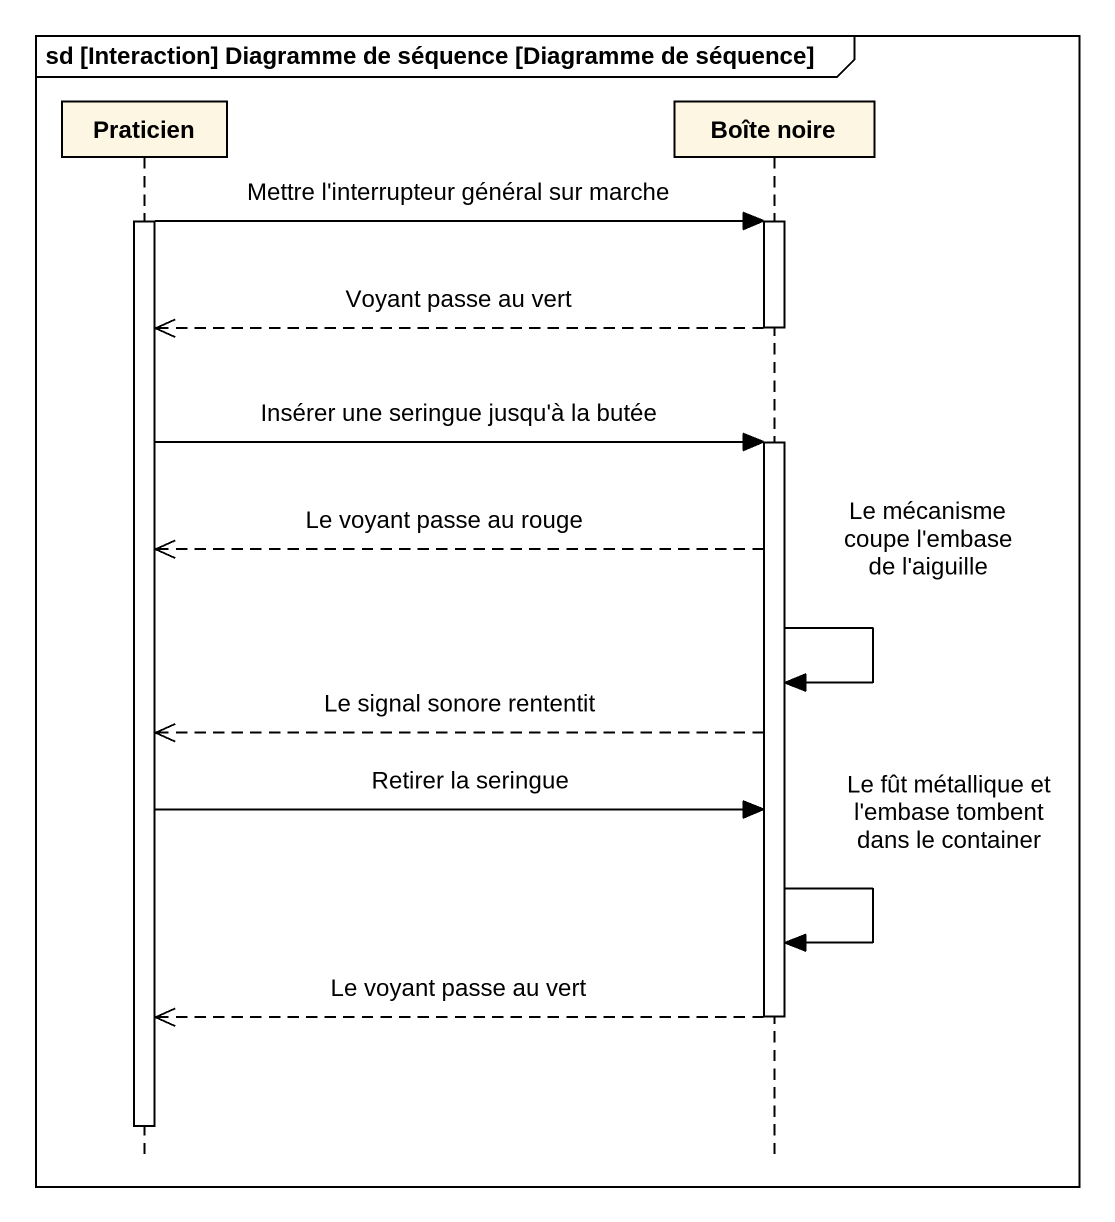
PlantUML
@startuml
mainframe sd [Interaction] Diagramme de séquence [Diagramme de séquence]
hide footbox
participant Praticien
participant "Boîte noire" as Boîte_noire

activate Praticien
Praticien -> Boîte_noire : Mettre l'interrupteur général sur marche
activate Boîte_noire
Boîte_noire -->> Praticien : Voyant passe au vert
deactivate Boîte_noire
Praticien -> Boîte_noire : Insérer une seringue jusqu'à la butée
activate Boîte_noire
Boîte_noire -->> Praticien : Le voyant passe au rouge
Boîte_noire -> Boîte_noire : Le mécanisme coupe l'embase de l'aiguille
Boîte_noire -->> Praticien : Le signal sonore rententit
Praticien -> Boîte_noire : Retirer la seringue
Boîte_noire -> Boîte_noire : Le fût métallique et l'embase tombent dans le container
Boîte_noire -->> Praticien : Le voyant passe au vert
deactivate Boîte_noire
deactivate Praticien
@enduml
